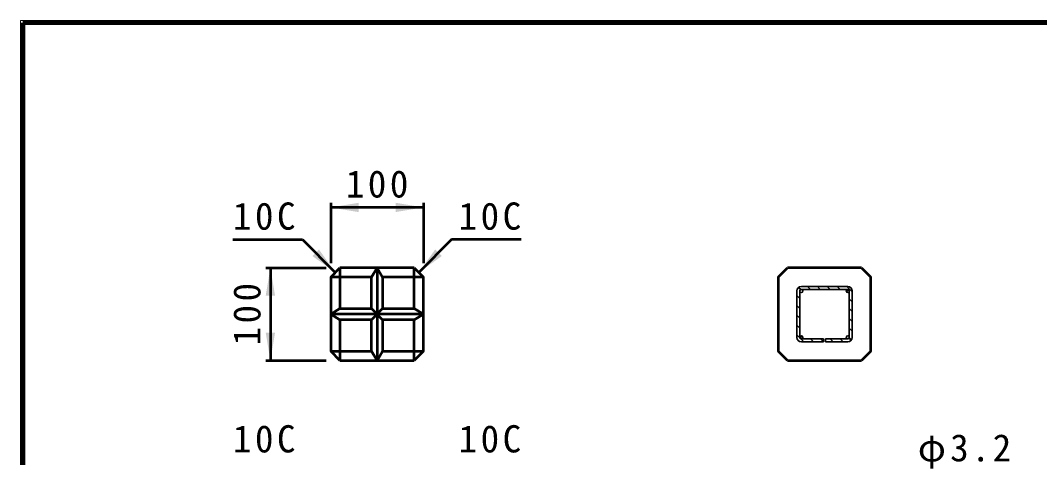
# Model space of a CAD drawing. Units: millimetres, scale not verified. Extents: x 100 to 4105, y 100 to 2870.
# Drawn here: x 100 to 2297, y 1928 to 2870 of the extents above; entities that cross this region are included whole.
import ezdxf

# ---------------------------------------------------------------- set-up
doc = ezdxf.new("R2010")
doc.units = ezdxf.units.MM
doc.header["$LTSCALE"] = 5
doc.layers.add('V-nasSTD', color=7, linetype='Continuous', lineweight=50)
doc.styles.add('ＭＳ ゴシック', font='')
doc.styles.get('ＭＳ ゴシック').set_extended_font_data('MS Gothic')

msp = doc.modelspace()

# ---------------------------------------------------------------- hatches: boundary and pattern name
at = {"layer": 'V-nasSTD'}
for points in [[(828.836, 2476.921), (768.836, 2466.921), (828.836, 2456.921)], [(908.836, 2456.921), (968.836, 2466.921), (908.836, 2476.921)], [(743.481, 2376.418), (778.836, 2326.921), (729.339, 2362.276)], [(994.192, 2376.418), (958.836, 2326.921), (1008.334, 2362.276)], [(648.836, 2276.921), (638.836, 2336.921), (628.836, 2276.921)], [(628.836, 2196.921), (638.836, 2136.921), (648.836, 2196.921)]]:
    msp.add_hatch(color=256, dxfattribs=at).paths.add_polyline_path(points)

# ---------------------------------------------------------------- linework, layer by layer
at = {"layer": 'V-nasSTD', "lineweight": 100}
for p, q in [((105, 2865), (105, 105)), ((4100, 2865), (105, 2865))]:
    msp.add_line(p, q, dxfattribs=at)
at = {"layer": 'V-nasSTD'}
for p, q in [((768.836, 2476.921), (768.836, 2346.921)), ((968.836, 2466.921), (768.836, 2466.921)), ((968.836, 2476.921), (968.836, 2346.921)), ((558.126, 2397.632), (708.126, 2397.632)), ((708.126, 2397.632), (778.836, 2326.921)), ((1029.547, 2397.632), (958.836, 2326.921)), ((1179.547, 2397.632), (1029.547, 2397.632)), ((628.836, 2336.921), (758.836, 2336.921)), ((638.836, 2336.921), (638.836, 2136.921)), ((768.836, 2316.921), (788.836, 2336.921)), ((948.836, 2336.921), (788.836, 2336.921)), ((788.836, 2336.921), (788.836, 2248.921)), ((856.836, 2316.921), (868.836, 2336.921)), ((868.836, 2336.921), (868.836, 2136.921)), ((868.836, 2336.921), (880.836, 2316.921)), ((948.836, 2336.921), (968.836, 2316.921)), ((948.836, 2248.921), (948.836, 2336.921)), ((1733.268, 2316.921), (1753.268, 2336.921)), ((1913.268, 2336.921), (1753.268, 2336.921)), ((1913.268, 2336.921), (1933.268, 2316.921)), ((768.836, 2316.921), (768.836, 2156.921)), ((856.836, 2316.921), (768.836, 2316.921)), ((856.836, 2248.921), (856.836, 2316.921)), ((880.836, 2316.921), (880.836, 2248.921)), ((968.836, 2316.921), (880.836, 2316.921)), ((968.836, 2156.921), (968.836, 2316.921)), ((1733.268, 2316.921), (1733.268, 2156.921)), ((1933.268, 2156.921), (1933.268, 2316.921)), ((768.836, 2236.921), (788.836, 2248.921)), ((788.836, 2248.921), (856.836, 2248.921)), ((856.836, 2248.921), (880.836, 2224.921)), ((880.836, 2248.921), (856.836, 2224.921)), ((880.836, 2248.921), (948.836, 2248.921)), ((948.836, 2248.921), (968.836, 2236.921)), ((968.836, 2236.921), (768.836, 2236.921)), ((788.836, 2224.921), (768.836, 2236.921)), ((788.836, 2224.921), (788.836, 2136.921)), ((856.836, 2224.921), (788.836, 2224.921)), ((856.836, 2156.921), (856.836, 2224.921)), ((880.836, 2224.921), (880.836, 2156.921)), ((948.836, 2224.921), (880.836, 2224.921)), ((968.836, 2236.921), (948.836, 2224.921)), ((948.836, 2136.921), (948.836, 2224.921)), ((788.836, 2136.921), (768.836, 2156.921)), ((768.836, 2156.921), (856.836, 2156.921)), ((856.836, 2156.921), (868.836, 2136.921)), ((868.836, 2136.921), (880.836, 2156.921)), ((880.836, 2156.921), (968.836, 2156.921)), ((968.836, 2156.921), (948.836, 2136.921)), ((1753.268, 2136.921), (1733.268, 2156.921)), ((1933.268, 2156.921), (1913.268, 2136.921)), ((628.836, 2136.921), (758.836, 2136.921)), ((788.836, 2136.921), (948.836, 2136.921)), ((1753.268, 2136.921), (1913.268, 2136.921))]:
    msp.add_line(p, q, dxfattribs=at)
at = {"layer": 'V-nasSTD', "lineweight": 35}
for p, q in [((1773.668, 2286.921), (1773.668, 2186.921)), ((1773.668, 2286.921), (1773.668, 2186.921)), ((1777.373, 2294.498), (1782.008, 2289.863)), ((1780.068, 2286.921), (1780.068, 2186.921)), ((1780.068, 2186.921), (1780.068, 2286.921)), ((1883.268, 2296.521), (1783.268, 2296.521)), ((1883.268, 2296.521), (1783.268, 2296.521)), ((1883.268, 2290.121), (1783.268, 2290.121)), ((1783.268, 2290.121), (1883.268, 2290.121)), ((1796.563, 2296.521), (1802.963, 2290.121)), ((1817.776, 2296.521), (1824.176, 2290.121)), ((1838.989, 2296.521), (1845.389, 2290.121)), ((1860.202, 2296.521), (1866.602, 2290.121)), ((1880.519, 2285.284), (1884.905, 2289.671)), ((1881.416, 2296.521), (1892.868, 2285.069)), ((1886.468, 2186.921), (1886.468, 2286.921)), ((1886.468, 2286.921), (1886.468, 2186.921)), ((1892.868, 2186.921), (1892.868, 2286.921)), ((1892.868, 2186.921), (1892.868, 2286.921)), ((1773.668, 2276.989), (1780.068, 2270.589)), ((1886.468, 2270.255), (1892.868, 2263.855)), ((1773.668, 2255.776), (1780.068, 2249.376)), ((1886.468, 2249.042), (1892.868, 2242.642)), ((1773.668, 2234.563), (1780.068, 2228.163)), ((1886.468, 2227.829), (1892.868, 2221.429)), ((1773.668, 2213.35), (1780.068, 2206.95)), ((1886.468, 2206.616), (1892.868, 2200.216)), ((1773.668, 2192.137), (1780.515, 2185.289)), ((1780.519, 2185.284), (1784.905, 2189.671)), ((1781.636, 2184.168), (1788.484, 2177.321)), ((1783.268, 2183.721), (1831.268, 2183.721)), ((1831.268, 2183.721), (1783.268, 2183.721)), ((1831.268, 2177.321), (1783.268, 2177.321)), ((1783.268, 2177.321), (1831.268, 2177.321)), ((1803.297, 2183.721), (1809.697, 2177.321)), ((1824.51, 2183.721), (1830.91, 2177.321)), ((1831.268, 2183.721), (1831.268, 2177.321)), ((1831.268, 2177.321), (1831.268, 2183.721)), ((1835.268, 2183.721), (1883.268, 2183.721)), ((1835.268, 2183.721), (1835.268, 2177.321)), ((1835.268, 2183.721), (1835.268, 2177.321)), ((1883.268, 2183.721), (1835.268, 2183.721)), ((1835.268, 2177.321), (1883.268, 2177.321)), ((1835.268, 2177.321), (1883.268, 2177.321)), ((1845.723, 2183.721), (1852.123, 2177.321)), ((1866.936, 2183.721), (1873.336, 2177.321)), ((1886.21, 2185.661), (1890.845, 2181.026))]:
    msp.add_line(p, q, dxfattribs=at)
at = {"layer": 'V-nasSTD', "lineweight": 13}
msp.add_lwpolyline([(100, 100), (100, 2870), (4105, 2870), (4105, 100)], close=True, dxfattribs=at)
at = {"layer": 'V-nasSTD', "lineweight": 35}
for centre in [(1783.268, 2286.921), (1883.268, 2286.921), (1783.268, 2186.921), (1883.268, 2186.921)]:
    msp.add_circle(centre, 3.2, dxfattribs=at)
for centre, radius, start, end in [((1783.268, 2286.921), 9.6, 90, 180), ((1783.268, 2286.921), 9.6, 90, 180), ((1783.268, 2286.921), 3.2, 90, 180), ((1783.268, 2286.921), 3.2, 180, 90), ((1783.268, 2286.921), 3.2, 90, 180), ((1783.268, 2286.921), 3.2, 90, 180), ((1783.268, 2286.921), 3.2, 90, 180), ((1783.268, 2286.921), 3.2, 180, 90), ((1883.268, 2286.921), 3.2, 90, 0), ((1883.268, 2286.921), 9.6, 0, 90), ((1883.268, 2286.921), 9.6, 0, 90), ((1883.268, 2286.921), 3.2, 0, 90), ((1883.268, 2286.921), 3.2, 0, 90), ((1883.268, 2286.921), 3.2, 0, 90), ((1783.268, 2186.921), 9.6, 180, 270), ((1783.268, 2186.921), 9.6, 180, 270), ((1783.268, 2186.921), 3.2, 270, 180), ((1783.268, 2186.921), 3.2, 180, 270), ((1783.268, 2186.921), 3.2, 180, 270), ((1783.268, 2186.921), 3.2, 180, 270), ((1883.268, 2186.921), 3.2, 0, 270), ((1883.268, 2186.921), 3.2, 270, 0), ((1883.268, 2186.921), 9.6, 270, 0), ((1883.268, 2186.921), 9.6, 270, 0), ((1883.268, 2186.921), 3.2, 270, 0), ((1883.268, 2186.921), 3.2, 270, 0)]:
    msp.add_arc(centre, radius, start, end, dxfattribs=at)

# ---------------------------------------------------------------- texts
at = {"layer": 'V-nasSTD', "char_height": 58.65, "attachment_point": 1, "style": 'ＭＳ ゴシック'}
for s, insert in [('\\T1.19;100', (801.336, 2546.921)), ('\\T1.19;10C', (558.126, 2477.632)), ('\\T1.19;10C', (1044.547, 2477.632)), ('\\T1.19;10C', (558.126, 1997.632)), ('\\T1.19;10C', (1044.547, 1997.632)), ('\\T1.15;φ3.2', (2034.29, 1978.342))]:
    msp.add_mtext(s, dxfattribs=dict(at, insert=insert))
at = {"layer": 'V-nasSTD', "insert": (558.836, 2169.421), "char_height": 58.65, "attachment_point": 1, "rotation": 90, "style": 'ＭＳ ゴシック'}
msp.add_mtext('\\T1.19;100', dxfattribs=at)

doc.saveas('drawing.dxf')
